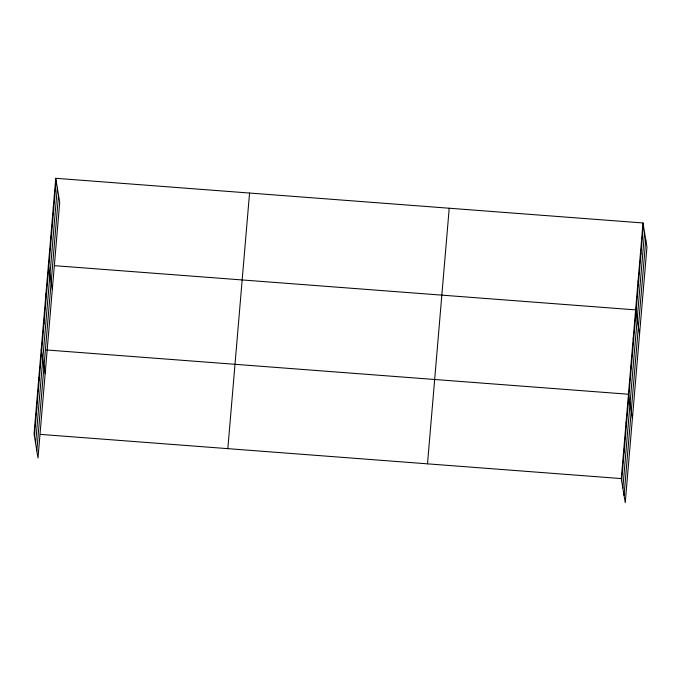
<?xml version="1.0" encoding="UTF-8"?>
<svg xmlns="http://www.w3.org/2000/svg" width="681" height="681" viewBox="0 0 681 681"><rect width="100%" height="100%" fill="white"/><g stroke="black" fill="none" stroke-linecap="round" stroke-linejoin="round"><path stroke-width="1.02" d="M55.757 178.303L34.05 433.916L38 458.032L59.707 202.419L55.757 178.303L643 222.968L646.95 247.084L625.243 502.697L621.293 478.581L643 222.968M34.433 436.24L56.14 180.627M35.608 443.425L57.315 187.82M36.825 450.839L58.532 195.226M227.837 448.651L249.552 193.046M427.506 463.838L449.213 208.233M621.676 480.905L643.383 225.3M622.851 488.098L644.558 232.485M624.06 495.504L645.775 239.899M54.633 265.684L635.62 309.881L639.57 333.996M46.427 349.957L628.452 394.231L632.402 418.347M40.298 434.384L621.293 478.581M640.54 251.944L640.923 254.268M638.08 280.912L638.463 283.236M633.228 337.997L633.611 340.321M630.844 366.114L631.227 368.438M626.069 422.348L626.452 424.672M623.677 450.464L624.06 452.788M53.297 207.271L53.68 209.595M50.837 236.239L51.22 238.563M48.377 265.207L52.326 289.323M45.993 293.324L46.368 295.656M43.601 321.449L43.984 323.773M41.218 349.566L45.159 373.673M38.826 377.683L39.209 380.007M36.442 405.799L36.817 408.123"/></g></svg>
